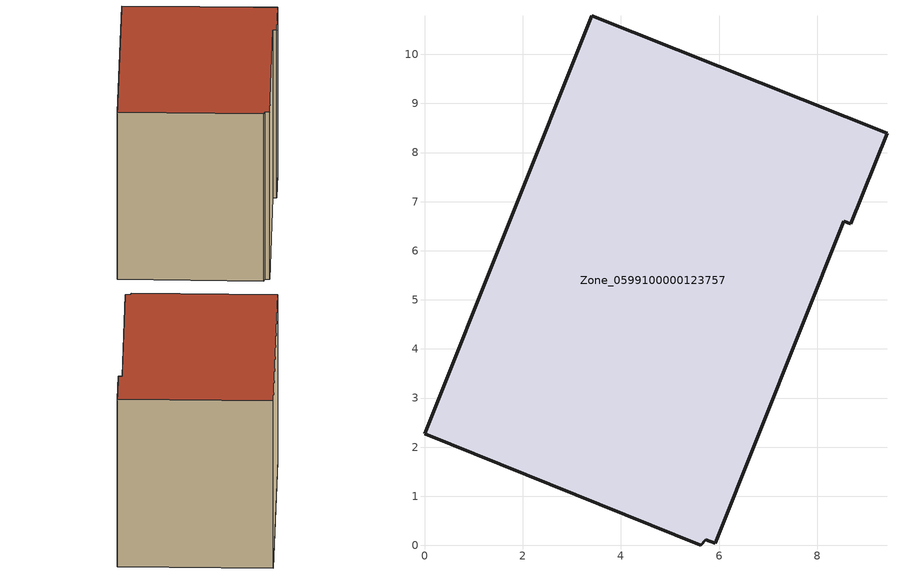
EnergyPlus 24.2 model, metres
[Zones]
Zone_0599100000123757
 floor ground (C_G): 5.63,0 0,2.27 3.41,10.79 9.42,8.39 8.68,6.55 8.54,6.6 5.92,0.04 5.73,0.12 z0
 wall outside (C_F): 0,2.27 5.63,0 5.73,0.12 5.92,0.04 8.54,6.6 8.68,6.55 9.42,8.39 3.41,10.79 0,2.27 z0:7.92
 roof outside (C_R): 9.42,8.39 3.41,10.79 0,2.27 5.63,0 5.73,0.12 5.92,0.04 8.54,6.6 8.68,6.55 z7.92
[BUILDING]
Pand.0599100000123757: North Axis=0; Terrain=City; Loads Convergence Tolerance Value=0.04; Temperature Convergence Tolerance Value=0.4; Solar Distribution=FullExterior; Maximum Number of Warmup Days=25; Minimum Number of Warmup Days=1
[Site:Location]
Rotterdam.The.Hague.AP_ZH_NLD Design_Conditions: Latitude=51.96; Longitude=4.45; Time Zone=1; Elevation=-4.5
[SITE:GROUNDTEMPERATURE:BUILDINGSURFACE]
18, 18, 18, 18, 18, 18, 18, 18, 18, 18, 18, 18
[MATERIAL] Thermal Absorptance=0.9; Solar Absorptance=0.7; Visible Absorptance=0.7
Name | Roughness | Thickness | Conductivity | Density | Specific Heat
G.TI.1975-1991 | MediumSmooth | 0.15 | 0.288461 | 540 | 1210
F.TI.1975-1991 | Rough | 0.3 | 0.230769 | 1920 | 840
R.TI.1975-1991 | MediumRough | 0.2 | 0.153846 | 1500 | 1000
[CONSTRUCTION]
C_G: G.TI.1975-1991
C_F: F.TI.1975-1991
C_R: R.TI.1975-1991
[ZONE]
Zone_0599100000123757: Type=1; Multiplier=1; Ceiling Height=Autocalculate; Volume=Autocalculate; Floor Area=autocalculate; Part of Total Floor Area=Yes
[ZONEINFILTRATION:DESIGNFLOWRATE]
Infil_Zone_0599100000123757: Zone or ZoneList or Space or SpaceList=Zone_0599100000123757; Schedule=AlwaysOn; Design Flow Rate Calculation Method=Flow/Area; Flow Rate per Floor Area=0.003; Constant Term Coefficient=1; Temperature Term Coefficient=0; Velocity Term Coefficient=0; Velocity Squared Term Coefficient=0
[HVACTEMPLATE:ZONE:IDEALLOADSAIRSYSTEM]
Zone_0599100000123757: Maximum Heating Supply Air Temperature=50; Minimum Cooling Supply Air Temperature=13; Maximum Heating Supply Air Humidity Ratio=0.0156; Minimum Cooling Supply Air Humidity Ratio=0.0077; Heating Limit=NoLimit; Cooling Limit=NoLimit; Dehumidification Control Type=ConstantSensibleHeatRatio; Cooling Sensible Heat Ratio=0.7; Dehumidification Setpoint=60; Humidification Control Type=None; Humidification Setpoint=30; Outdoor Air Method=None; Outdoor Air Flow Rate per Person=0.00944; Outdoor Air Flow Rate per Zone Floor Area=0; Outdoor Air Flow Rate per Zone=0; Demand Controlled Ventilation Type=None; Outdoor Air Economizer Type=NoEconomizer; Heat Recovery Type=None; Sensible Heat Recovery Effectiveness=0.7; Latent Heat Recovery Effectiveness=0.65
[ZONECONTROL:THERMOSTAT]
ThermostatControl_Zone_0599100000123757: Zone or ZoneList=Zone_0599100000123757; Control Type Schedule=DualSetpointControlType; Control 1=Thermostat_Zone_0599100000123757; Temperature Difference Between Cutout And Setpoint=0
[THERMOSTATSETPOINT:DUALSETPOINT]
Thermostat_Zone_0599100000123757: Heating Setpoint Temperature Schedule=HeatingSetpoint_Zone_0599100000123757; Cooling Setpoint Temperature Schedule=CoolingSetpoint_Zone_0599100000123757
[SCHEDULE:COMPACT]
HeatingSetpoint_Zone_0599100000123757: Through: 12/31, For: AllDays, Until: 24:00, 21
CoolingSetpoint_Zone_0599100000123757: Through: 12/31, For: AllDays, Until: 24:00, 24
DualSetpointControlType: Through: 12/31, For: AllDays, Until: 24:00, 4
AlwaysOn: Through: 12/31, For: AllDays, Until: 24:00, 1
